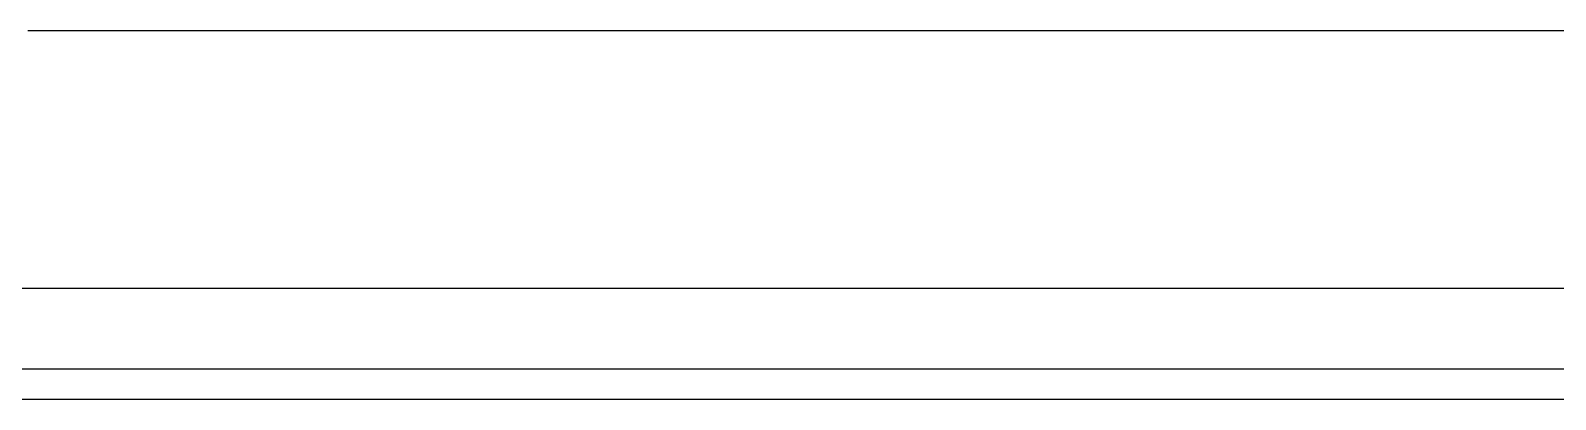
# Model space of a CAD drawing. Extents: x -4 to 218, y -16 to 16.
# Drawn here: x 114.03 to 120.97, y -15.92 to -14.24 of the extents above; entities that cross this region are included whole.
import ezdxf

# ---------------------------------------------------------------- set-up
doc = ezdxf.new("R2010")
doc.units = 0
doc.header["$MEASUREMENT"] = 0
doc.layers.add('Waterlines', color=7, linetype='Continuous')

msp = doc.modelspace()

# ---------------------------------------------------------------- linework, layer by layer
at = {"layer": 'Waterlines', "color": 135}
for points in [[(114.0174, -14.24241), (114.11903, -14.24241), (114.21521, -14.24241), (114.31735, -14.24241), (114.41859, -14.24241), (114.51517, -14.24241), (114.61697, -14.24241), (114.71788, -14.24241), (114.81458, -14.24241), (114.9171, -14.24241), (115.01624, -14.24241), (115.11826, -14.24241), (115.22302, -14.24241), (115.32035, -14.24241), (115.42429, -14.24241), (115.5268, -14.24241), (115.62428, -14.24241), (115.72761, -14.24241), (115.82801, -14.24241), (115.92648, -14.24241), (116.02871, -14.24241), (116.12672, -14.24241), (116.22758, -14.24241), (116.32984, -14.24241), (116.42597, -14.24241), (116.52734, -14.24241), (116.6295, -14.24241), (116.72621, -14.24241), (116.82833, -14.24241), (116.92876, -14.24241), (117.02633, -14.24241), (117.12778, -14.24241), (117.22702, -14.24241), (117.32658, -14.24241), (117.42879, -14.24241), (117.52405, -14.24241), (117.62659, -14.24241), (117.72801, -14.24241), (117.82472, -14.24241), (117.9267, -14.24241), (118.02769, -14.24241), (118.12383, -14.24241), (118.22637, -14.24241), (118.32655, -14.24241), (118.42381, -14.24241), (118.52579, -14.24241), (118.62329, -14.24241), (118.72385, -14.24241), (118.82547, -14.24241), (118.92167, -14.24241), (119.02425, -14.24241), (119.12543, -14.24241), (119.22158, -14.24241), (119.32426, -14.24241), (119.42427, -14.24241), (119.52136, -14.24241), (119.62394, -14.24241), (119.72284, -14.24241), (119.82154, -14.24241), (119.92316, -14.24241), (120.02047, -14.24241), (120.123, -14.24241), (120.22746, -14.24241), (120.3259, -14.24241), (120.42955, -14.24241), (120.53265, -14.24241), (120.62952, -14.24241), (120.73333, -14.24241), (120.8337, -14.24241), (120.93156, -14.24241), (121.03428, -14.24241)], [(121.03635, -15.41568), (120.93633, -15.41568), (120.83633, -15.41568), (120.7363, -15.41568), (120.63634, -15.41568), (120.53633, -15.41568), (120.43633, -15.41568), (120.33632, -15.41568), (120.23628, -15.41568), (120.13629, -15.41567), (120.03629, -15.41567), (119.93629, -15.41567), (119.83623, -15.41567), (119.73626, -15.41567), (119.63626, -15.41567), (119.53629, -15.41567), (119.43628, -15.41566), (119.3363, -15.41566), (119.23627, -15.41566), (119.13628, -15.41566), (119.03629, -15.41565), (118.93628, -15.41565), (118.83632, -15.41565), (118.73624, -15.41565), (118.63632, -15.41564), (118.53629, -15.41564), (118.43626, -15.41564), (118.33621, -15.41563), (118.23625, -15.41563), (118.13628, -15.41562), (118.03625, -15.41562), (117.93625, -15.41562), (117.83627, -15.41561), (117.73623, -15.41561), (117.63627, -15.4156), (117.53622, -15.4156), (117.43626, -15.41559), (117.33618, -15.41559), (117.23626, -15.41558), (117.13629, -15.41558), (117.03629, -15.41557), (116.93624, -15.41556), (116.83624, -15.41556), (116.7362, -15.41555), (116.63622, -15.41555), (116.53626, -15.41554), (116.43621, -15.41553), (116.33621, -15.41552), (116.23616, -15.41552), (116.13622, -15.41551), (116.03616, -15.4155), (115.93623, -15.4155), (115.83622, -15.41549), (115.73615, -15.41548), (115.63621, -15.41547), (115.53618, -15.41547), (115.43615, -15.41546), (115.33614, -15.41545), (115.23623, -15.41544), (115.13618, -15.41543), (115.03616, -15.41542), (114.93622, -15.41541), (114.83612, -15.41541), (114.73616, -15.4154), (114.63617, -15.41539), (114.53618, -15.41538), (114.43613, -15.41537), (114.33617, -15.41536), (114.23618, -15.41535), (114.13616, -15.41534), (114.03618, -15.41533), (113.93614, -15.41532)], [(121.03934, -15.78292), (120.93936, -15.78292), (120.83937, -15.78291), (120.73937, -15.78291), (120.63935, -15.7829), (120.53934, -15.7829), (120.43937, -15.78289), (120.33939, -15.78289), (120.23933, -15.78288), (120.13932, -15.78288), (120.03933, -15.78287), (119.93935, -15.78287), (119.83927, -15.78286), (119.73929, -15.78286), (119.63927, -15.78285), (119.5393, -15.78285), (119.43925, -15.78284), (119.33926, -15.78284), (119.23929, -15.78283), (119.13925, -15.78283), (119.03923, -15.78282), (118.93921, -15.78282), (118.83922, -15.78281), (118.73923, -15.78281), (118.63921, -15.78281), (118.53921, -15.7828), (118.43918, -15.7828), (118.33922, -15.78279), (118.23917, -15.78279), (118.13921, -15.78278), (118.0392, -15.78278), (117.9392, -15.78278), (117.83917, -15.78277), (117.73921, -15.78277), (117.63913, -15.78277), (117.53915, -15.78276), (117.43914, -15.78276), (117.33913, -15.78276), (117.2391, -15.78275), (117.13911, -15.78275), (117.03909, -15.78275), (116.93915, -15.78274), (116.83913, -15.78274), (116.73909, -15.78274), (116.63906, -15.78273), (116.53903, -15.78273), (116.43909, -15.78273), (116.3391, -15.78272), (116.23903, -15.78272), (116.13905, -15.78272), (116.03905, -15.78271), (115.93908, -15.78271), (115.83903, -15.78271), (115.73902, -15.78271), (115.63902, -15.7827), (115.53903, -15.7827), (115.43903, -15.7827), (115.33898, -15.78269), (115.23895, -15.78269), (115.13901, -15.78269), (115.03901, -15.78269), (114.93896, -15.78269), (114.83899, -15.78268), (114.73901, -15.78268), (114.63893, -15.78268), (114.53896, -15.78268), (114.43896, -15.78267), (114.33893, -15.78267), (114.23893, -15.78267), (114.13892, -15.78267), (114.03893, -15.78267), (113.93893, -15.78266)], [(121.03502, -15.92031), (120.93497, -15.92031), (120.83492, -15.92031), (120.73489, -15.92031), (120.63487, -15.92031), (120.53482, -15.92031), (120.43478, -15.92031), (120.33473, -15.92031), (120.2347, -15.92031), (120.13465, -15.92031), (120.03464, -15.92031), (119.93457, -15.92031), (119.83456, -15.92031), (119.73454, -15.92031), (119.63447, -15.92031), (119.53445, -15.92031), (119.43439, -15.92031), (119.33434, -15.92031), (119.23431, -15.92031), (119.13426, -15.92031), (119.03423, -15.92031), (118.93422, -15.92031), (118.83414, -15.92031), (118.73412, -15.92031), (118.63408, -15.92031), (118.53404, -15.92031), (118.434, -15.92031), (118.33397, -15.92031), (118.23391, -15.92031), (118.13389, -15.92031), (118.03388, -15.92031), (117.93378, -15.92031), (117.83373, -15.92031), (117.73373, -15.92031), (117.63368, -15.92031), (117.53365, -15.92031), (117.43362, -15.92031), (117.33357, -15.92031), (117.23355, -15.92031), (117.13351, -15.92031), (117.03345, -15.92031), (116.93343, -15.92031), (116.83337, -15.92031), (116.73332, -15.92031), (116.63331, -15.92031), (116.53326, -15.92031), (116.43322, -15.92031), (116.33321, -15.92031), (116.23315, -15.92031), (116.13312, -15.92031), (116.0331, -15.92031), (115.93302, -15.92031), (115.83301, -15.92031), (115.73296, -15.92031), (115.63292, -15.92031), (115.5329, -15.92031), (115.43282, -15.92031), (115.33279, -15.92031), (115.23276, -15.92031), (115.13274, -15.92031), (115.03268, -15.92031), (114.93266, -15.92031), (114.83262, -15.92031), (114.73256, -15.92031), (114.63251, -15.92031), (114.5325, -15.92031), (114.43243, -15.92031), (114.33242, -15.92031), (114.23235, -15.92031), (114.13232, -15.92031), (114.03231, -15.92031), (113.93225, -15.92031)], [(121.03921, -15.92031), (120.93917, -15.92031), (120.83918, -15.92031), (120.73914, -15.92031), (120.63911, -15.92031), (120.53908, -15.92031), (120.43908, -15.92031), (120.33903, -15.92031), (120.23903, -15.92031), (120.13902, -15.92031), (120.03901, -15.92031), (119.93896, -15.92031), (119.83896, -15.92031), (119.73891, -15.92031), (119.63892, -15.92031), (119.53889, -15.92031), (119.43884, -15.92031), (119.33881, -15.92031), (119.23882, -15.92031), (119.1388, -15.92031), (119.03879, -15.92031), (118.93877, -15.92031), (118.83873, -15.92031), (118.73871, -15.92031), (118.6387, -15.92031), (118.53868, -15.92031), (118.43864, -15.92031), (118.33866, -15.92031), (118.23858, -15.92031), (118.13859, -15.92031), (118.03859, -15.92031), (117.93855, -15.92031), (117.83851, -15.92031), (117.73852, -15.92031), (117.63847, -15.92031), (117.53846, -15.92031), (117.43844, -15.92031), (117.3384, -15.92031), (117.2384, -15.92031), (117.13837, -15.92031), (117.03835, -15.92031), (116.93835, -15.92031), (116.83829, -15.92031), (116.73829, -15.92031), (116.63824, -15.92031), (116.53825, -15.92031), (116.43824, -15.92031), (116.33817, -15.92031), (116.23817, -15.92031), (116.13818, -15.92031), (116.03812, -15.92031), (115.93812, -15.92031), (115.83808, -15.92031), (115.73808, -15.92031), (115.63805, -15.92031), (115.538, -15.92031), (115.43798, -15.92031), (115.33797, -15.92031), (115.23797, -15.92031), (115.13791, -15.92031), (115.03791, -15.92031), (114.93788, -15.92031), (114.83785, -15.92031), (114.73785, -15.92031), (114.63786, -15.92031), (114.53782, -15.92031), (114.43777, -15.92031), (114.33775, -15.92031), (114.23774, -15.92031), (114.13772, -15.92031), (114.03771, -15.92031), (113.93767, -15.92031)], [(121.04702, -15.92031), (120.94702, -15.92031), (120.847, -15.92031), (120.74698, -15.92031), (120.64703, -15.92031), (120.547, -15.92031), (120.44706, -15.92031), (120.34698, -15.92031), (120.24703, -15.92031), (120.14698, -15.92031), (120.04697, -15.92031), (119.94695, -15.92031), (119.84695, -15.92031), (119.74694, -15.92031), (119.64695, -15.92031), (119.54697, -15.92031), (119.44692, -15.92031), (119.34696, -15.92031), (119.24693, -15.92031), (119.14692, -15.92031), (119.04689, -15.92031), (118.94695, -15.92031), (118.84692, -15.92031), (118.74693, -15.92031), (118.64687, -15.92031), (118.54691, -15.92031), (118.44687, -15.92031), (118.3469, -15.92031), (118.2469, -15.92031), (118.14687, -15.92031), (118.04683, -15.92031), (117.94687, -15.92031), (117.84683, -15.92031), (117.74684, -15.92031), (117.64683, -15.92031), (117.54676, -15.92031), (117.44685, -15.92031), (117.34679, -15.92031), (117.2468, -15.92031), (117.14677, -15.92031), (117.04677, -15.92031), (116.94675, -15.92031), (116.84676, -15.92031), (116.74675, -15.92031), (116.64675, -15.92031), (116.54676, -15.92031), (116.44675, -15.92031), (116.34675, -15.92031), (116.24679, -15.92031), (116.14677, -15.92031), (116.04671, -15.92031), (115.9467, -15.92031), (115.84673, -15.92031), (115.74673, -15.92031), (115.64668, -15.92031), (115.54668, -15.92031), (115.44666, -15.92031), (115.34666, -15.92031), (115.24665, -15.92031), (115.14668, -15.92031), (115.04669, -15.92031), (114.94662, -15.92031), (114.84659, -15.92031), (114.74662, -15.92031), (114.64663, -15.92031), (114.5466, -15.92031), (114.44662, -15.92031), (114.34658, -15.92031), (114.24662, -15.92031), (114.14657, -15.92031), (114.04659, -15.92031), (113.94661, -15.92031)], [(121.05737, -15.92031), (120.95728, -15.92031), (120.85722, -15.92031), (120.75713, -15.92031), (120.65704, -15.92031), (120.55695, -15.92031), (120.45686, -15.92031), (120.35682, -15.92031), (120.25669, -15.92031), (120.1566, -15.92031), (120.05652, -15.92031), (119.9564, -15.92031), (119.85635, -15.92031), (119.75623, -15.92031), (119.65614, -15.92031), (119.55608, -15.92031), (119.45597, -15.92031), (119.35586, -15.92031), (119.25582, -15.92031), (119.15569, -15.92031), (119.05562, -15.92031), (118.95557, -15.92031), (118.85545, -15.92031), (118.75539, -15.92031), (118.6553, -15.92031), (118.5552, -15.92031), (118.45513, -15.92031), (118.35501, -15.92031), (118.25492, -15.92031), (118.15485, -15.92031), (118.05476, -15.92031), (117.95466, -15.92031), (117.85458, -15.92031), (117.75449, -15.92031), (117.65442, -15.92031), (117.55431, -15.92031), (117.45425, -15.92031), (117.35419, -15.92031), (117.25404, -15.92031), (117.15397, -15.92031), (117.0539, -15.92031), (116.9538, -15.92031), (116.85371, -15.92031), (116.75367, -15.92031), (116.65351, -15.92031), (116.55347, -15.92031), (116.45336, -15.92031), (116.35326, -15.92031), (116.25321, -15.92031), (116.15308, -15.92031), (116.05304, -15.92031), (115.95291, -15.92031), (115.85284, -15.92031), (115.75278, -15.92031), (115.65262, -15.92031), (115.55257, -15.92031), (115.45251, -15.92031), (115.35241, -15.92031), (115.25233, -15.92031), (115.15224, -15.92031), (115.05211, -15.92031), (114.95205, -15.92031), (114.85199, -15.92031), (114.75186, -15.92031), (114.65179, -15.92031), (114.55169, -15.92031), (114.45161, -15.92031), (114.35156, -15.92031), (114.25145, -15.92031), (114.15134, -15.92031), (114.05129, -15.92031), (113.95116, -15.92031)], [(121.05851, -15.92031), (120.95848, -15.92031), (120.85846, -15.92031), (120.75844, -15.92031), (120.65844, -15.92031), (120.55847, -15.92031), (120.45841, -15.92031), (120.35844, -15.92031), (120.25837, -15.92031), (120.15835, -15.92031), (120.05836, -15.92031), (119.95834, -15.92031), (119.85835, -15.92031), (119.75832, -15.92031), (119.65834, -15.92031), (119.55832, -15.92031), (119.45834, -15.92031), (119.35836, -15.92031), (119.25832, -15.92031), (119.15829, -15.92031), (119.05832, -15.92031), (118.95831, -15.92031), (118.85833, -15.92031), (118.75833, -15.92031), (118.65823, -15.92031), (118.55827, -15.92031), (118.45827, -15.92031), (118.35824, -15.92031), (118.2582, -15.92031), (118.15822, -15.92031), (118.05816, -15.92031), (117.95818, -15.92031), (117.85816, -15.92031), (117.75817, -15.92031), (117.65813, -15.92031), (117.55813, -15.92031), (117.45815, -15.92031), (117.35815, -15.92031), (117.25816, -15.92031), (117.15815, -15.92031), (117.05811, -15.92031), (116.95808, -15.92031), (116.85811, -15.92031), (116.75807, -15.92031), (116.65807, -15.92031), (116.55806, -15.92031), (116.45808, -15.92031), (116.35808, -15.92031), (116.25809, -15.92031), (116.15802, -15.92031), (116.05799, -15.92031), (115.95802, -15.92031), (115.85801, -15.92031), (115.75803, -15.92031), (115.65802, -15.92031), (115.55804, -15.92031), (115.45802, -15.92031), (115.35796, -15.92031), (115.25793, -15.92031), (115.15794, -15.92031), (115.05794, -15.92031), (114.95791, -15.92031), (114.8579, -15.92031), (114.75788, -15.92031), (114.65784, -15.92031), (114.5579, -15.92031), (114.45783, -15.92031), (114.35786, -15.92031), (114.25784, -15.92031), (114.15784, -15.92031), (114.05785, -15.92031), (113.95778, -15.92031)], [(121.06339, -15.92031), (120.96333, -15.92031), (120.86326, -15.92031), (120.76318, -15.92031), (120.66309, -15.92031), (120.56306, -15.92031), (120.463, -15.92031), (120.36292, -15.92031), (120.26284, -15.92031), (120.16274, -15.92031), (120.06271, -15.92031), (119.96259, -15.92031), (119.86257, -15.92031), (119.76245, -15.92031), (119.66238, -15.92031), (119.56233, -15.92031), (119.46224, -15.92031), (119.36218, -15.92031), (119.26212, -15.92031), (119.16204, -15.92031), (119.06196, -15.92031), (118.96191, -15.92031), (118.86186, -15.92031), (118.76175, -15.92031), (118.66171, -15.92031), (118.56165, -15.92031), (118.46156, -15.92031), (118.36147, -15.92031), (118.2614, -15.92031), (118.16133, -15.92031), (118.06126, -15.92031), (117.9612, -15.92031), (117.86114, -15.92031), (117.76107, -15.92031), (117.66102, -15.92031), (117.56093, -15.92031), (117.46082, -15.92031), (117.3608, -15.92031), (117.26072, -15.92031), (117.16061, -15.92031), (117.06057, -15.92031), (116.96049, -15.92031), (116.86039, -15.92031), (116.76033, -15.92031), (116.66024, -15.92031), (116.56017, -15.92031), (116.46008, -15.92031), (116.36005, -15.92031), (116.25999, -15.92031), (116.1599, -15.92031), (116.05981, -15.92031), (115.95975, -15.92031), (115.85966, -15.92031), (115.75962, -15.92031), (115.65955, -15.92031), (115.55947, -15.92031), (115.4594, -15.92031), (115.35934, -15.92031), (115.25926, -15.92031), (115.1592, -15.92031), (115.05914, -15.92031), (114.95906, -15.92031), (114.85899, -15.92031), (114.75889, -15.92031), (114.65887, -15.92031), (114.55878, -15.92031), (114.45869, -15.92031), (114.35863, -15.92031), (114.25855, -15.92031), (114.15852, -15.92031), (114.05843, -15.92031), (113.95835, -15.92031)], [(120.97272, -15.92031), (120.87141, -15.92031), (120.77262, -15.92031), (120.67122, -15.92031), (120.57184, -15.92031), (120.47184, -15.92031), (120.37067, -15.92031), (120.27193, -15.92031), (120.17054, -15.92031), (120.07131, -15.92031), (119.97085, -15.92031), (119.8702, -15.92031), (119.77104, -15.92031), (119.66988, -15.92031), (119.57068, -15.92031), (119.46972, -15.92031), (119.36983, -15.92031), (119.27015, -15.92031), (119.16914, -15.92031), (119.06998, -15.92031), (118.96891, -15.92031), (118.86935, -15.92031), (118.76908, -15.92031), (118.66832, -15.92031), (118.56916, -15.92031), (118.46828, -15.92031), (118.36884, -15.92031), (118.26795, -15.92031), (118.16796, -15.92031), (118.06823, -15.92031), (117.96741, -15.92031), (117.86814, -15.92031), (117.76733, -15.92031), (117.66763, -15.92031), (117.56707, -15.92031), (117.46669, -15.92031), (117.36728, -15.92031), (117.26669, -15.92031), (117.16703, -15.92031), (117.06635, -15.92031), (116.9664, -15.92031), (116.86611, -15.92031), (116.76569, -15.92031), (116.66616, -15.92031), (116.56579, -15.92031), (116.46587, -15.92031), (116.36536, -15.92031), (116.26523, -15.92031), (116.16506, -15.92031), (116.06477, -15.92031), (115.96516, -15.92031), (115.86481, -15.92031), (115.76484, -15.92031), (115.66445, -15.92031), (115.56419, -15.92031), (115.46391, -15.92031), (115.36373, -15.92031), (115.26398, -15.92031), (115.16385, -15.92031), (115.06376, -15.92031), (114.96351, -15.92031), (114.86308, -15.92031), (114.76278, -15.92031), (114.66273, -15.92031), (114.56282, -15.92031), (114.46285, -15.92031), (114.36259, -15.92031), (114.26258, -15.92031), (114.16205, -15.92031), (114.06195, -15.92031), (113.96158, -15.92031)], [(121.06244, -15.92031), (120.96243, -15.92031), (120.86242, -15.92031), (120.76242, -15.92031), (120.66237, -15.92031), (120.56243, -15.92031), (120.46238, -15.92031), (120.3624, -15.92031), (120.26241, -15.92031), (120.16237, -15.92031), (120.06241, -15.92031), (119.96239, -15.92031), (119.86235, -15.92031), (119.76239, -15.92031), (119.66238, -15.92031), (119.56235, -15.92031), (119.46236, -15.92031), (119.36236, -15.92031), (119.26233, -15.92031), (119.16236, -15.92031), (119.06238, -15.92031), (118.96236, -15.92031), (118.86233, -15.92031), (118.76234, -15.92031), (118.66234, -15.92031), (118.56231, -15.92031), (118.46231, -15.92031), (118.36233, -15.92031), (118.26229, -15.92031), (118.1623, -15.92031), (118.06229, -15.92031), (117.96229, -15.92031), (117.86232, -15.92031), (117.7623, -15.92031), (117.66229, -15.92031), (117.56229, -15.92031), (117.46227, -15.92031), (117.36228, -15.92031), (117.2623, -15.92031), (117.16232, -15.92031), (117.06229, -15.92031), (116.9623, -15.92031), (116.86224, -15.92031), (116.76223, -15.92031), (116.66228, -15.92031), (116.56225, -15.92031), (116.46221, -15.92031), (116.36224, -15.92031), (116.26222, -15.92031), (116.16225, -15.92031), (116.06223, -15.92031), (115.96221, -15.92031), (115.86225, -15.92031), (115.76221, -15.92031), (115.66222, -15.92031), (115.56216, -15.92031), (115.46222, -15.92031), (115.3622, -15.92031), (115.2622, -15.92031), (115.1622, -15.92031), (115.06223, -15.92031), (114.9622, -15.92031), (114.86221, -15.92031), (114.76217, -15.92031), (114.66218, -15.92031), (114.56223, -15.92031), (114.46218, -15.92031), (114.36218, -15.92031), (114.26217, -15.92031), (114.16215, -15.92031), (114.06214, -15.92031), (113.9622, -15.92031)], [(121.06236, -15.92031), (120.96233, -15.92031), (120.86232, -15.92031), (120.76236, -15.92031), (120.66235, -15.92031), (120.56232, -15.92031), (120.46236, -15.92031), (120.36235, -15.92031), (120.2624, -15.92031), (120.16235, -15.92031), (120.06235, -15.92031), (119.96234, -15.92031), (119.86237, -15.92031), (119.76237, -15.92031), (119.66233, -15.92031), (119.56229, -15.92031), (119.46233, -15.92031), (119.36231, -15.92031), (119.26232, -15.92031), (119.16232, -15.92031), (119.06236, -15.92031), (118.96235, -15.92031), (118.86243, -15.92031), (118.76241, -15.92031), (118.66242, -15.92031), (118.56243, -15.92031), (118.46246, -15.92031), (118.36246, -15.92031), (118.26237, -15.92031), (118.16243, -15.92031), (118.06239, -15.92031), (117.9624, -15.92031), (117.86241, -15.92031), (117.76239, -15.92031), (117.66244, -15.92031), (117.56239, -15.92031), (117.46241, -15.92031), (117.36243, -15.92031), (117.26241, -15.92031), (117.16246, -15.92031), (117.06241, -15.92031), (116.96241, -15.92031), (116.86245, -15.92031), (116.76242, -15.92031), (116.6624, -15.92031), (116.56238, -15.92031), (116.46238, -15.92031), (116.36239, -15.92031), (116.26233, -15.92031), (116.16237, -15.92031), (116.06232, -15.92031), (115.96246, -15.92031), (115.86241, -15.92031), (115.76235, -15.92031), (115.66238, -15.92031), (115.56229, -15.92031), (115.46238, -15.92031), (115.36231, -15.92031), (115.26225, -15.92031), (115.16234, -15.92031), (115.06227, -15.92031), (114.96231, -15.92031), (114.86227, -15.92031), (114.76228, -15.92031), (114.66228, -15.92031), (114.56216, -15.92031), (114.46229, -15.92031), (114.36224, -15.92031), (114.26219, -15.92031), (114.16226, -15.92031), (114.06218, -15.92031), (113.96226, -15.92031)], [(120.96973, -15.92031), (120.86972, -15.92031), (120.76972, -15.92031), (120.66973, -15.92031), (120.56969, -15.92031), (120.46971, -15.92031), (120.36968, -15.92031), (120.26965, -15.92031), (120.16966, -15.92031), (120.06959, -15.92031), (119.96964, -15.92031), (119.86959, -15.92031), (119.76958, -15.92031), (119.66956, -15.92031), (119.5695, -15.92031), (119.46952, -15.92031), (119.36954, -15.92031), (119.26948, -15.92031), (119.16951, -15.92031), (119.0695, -15.92031), (118.96948, -15.92031), (118.86945, -15.92031), (118.76941, -15.92031), (118.66943, -15.92031), (118.56943, -15.92031), (118.46939, -15.92031), (118.36931, -15.92031), (118.26933, -15.92031), (118.16934, -15.92031), (118.06933, -15.92031), (117.96926, -15.92031), (117.86929, -15.92031), (117.76926, -15.92031), (117.66926, -15.92031), (117.56923, -15.92031), (117.4692, -15.92031), (117.36924, -15.92031), (117.26912, -15.92031), (117.16918, -15.92031), (117.06912, -15.92031), (116.96914, -15.92031), (116.86909, -15.92031), (116.76907, -15.92031), (116.66912, -15.92031), (116.56904, -15.92031), (116.46909, -15.92031), (116.36903, -15.92031), (116.26905, -15.92031), (116.16901, -15.92031), (116.06902, -15.92031), (115.96899, -15.92031), (115.86896, -15.92031), (115.76897, -15.92031), (115.66898, -15.92031), (115.56891, -15.92031), (115.46893, -15.92031), (115.36892, -15.92031), (115.26884, -15.92031), (115.16885, -15.92031), (115.06889, -15.92031), (114.96886, -15.92031), (114.86882, -15.92031), (114.76882, -15.92031), (114.66877, -15.92031), (114.56879, -15.92031), (114.46877, -15.92031), (114.36873, -15.92031), (114.26871, -15.92031), (114.16871, -15.92031), (114.06873, -15.92031), (113.96867, -15.92031)], [(120.99289, -15.92031), (120.89276, -15.92031), (120.79279, -15.92031), (120.69276, -15.92031), (120.59273, -15.92031), (120.49271, -15.92031), (120.39268, -15.92031), (120.29266, -15.92031), (120.19262, -15.92031), (120.09261, -15.92031), (119.9926, -15.92031), (119.89257, -15.92031), (119.79251, -15.92031), (119.69249, -15.92031), (119.59249, -15.92031), (119.49246, -15.92031), (119.39246, -15.92031), (119.29237, -15.92031), (119.19239, -15.92031), (119.09239, -15.92031), (118.99235, -15.92031), (118.89234, -15.92031), (118.79231, -15.92031), (118.69231, -15.92031), (118.59231, -15.92031), (118.4923, -15.92031), (118.39221, -15.92031), (118.29224, -15.92031), (118.1922, -15.92031), (118.09216, -15.92031), (117.99215, -15.92031), (117.89211, -15.92031), (117.79213, -15.92031), (117.69212, -15.92031), (117.59206, -15.92031), (117.49207, -15.92031), (117.39203, -15.92031), (117.29199, -15.92031), (117.19198, -15.92031), (117.092, -15.92031), (116.9919, -15.92031), (116.89192, -15.92031), (116.79189, -15.92031), (116.69186, -15.92031), (116.59184, -15.92031), (116.49181, -15.92031), (116.39181, -15.92031), (116.2918, -15.92031), (116.19173, -15.92031), (116.09171, -15.92031), (115.99172, -15.92031), (115.89163, -15.92031), (115.79167, -15.92031), (115.6917, -15.92031), (115.59161, -15.92031), (115.49158, -15.92031), (115.39159, -15.92031), (115.29154, -15.92031), (115.19152, -15.92031), (115.09152, -15.92031), (114.99146, -15.92031), (114.89148, -15.92031), (114.79147, -15.92031), (114.69138, -15.92031), (114.59142, -15.92031), (114.4914, -15.92031), (114.39136, -15.92031), (114.29137, -15.92031), (114.19131, -15.92031), (114.09128, -15.92031), (113.99129, -15.92031)], [(121.00348, -15.92031), (120.90338, -15.92031), (120.80334, -15.92031), (120.70327, -15.92031), (120.60323, -15.92031), (120.50311, -15.92031), (120.4031, -15.92031), (120.30302, -15.92031), (120.20298, -15.92031), (120.10291, -15.92031), (120.00282, -15.92031), (119.90277, -15.92031), (119.8027, -15.92031), (119.70264, -15.92031), (119.60257, -15.92031), (119.50254, -15.92031), (119.40242, -15.92031), (119.30239, -15.92031), (119.20232, -15.92031), (119.10225, -15.92031), (119.00219, -15.92031), (118.90216, -15.92031), (118.80209, -15.92031), (118.702, -15.92031), (118.60194, -15.92031), (118.50185, -15.92031), (118.40181, -15.92031), (118.30177, -15.92031), (118.20166, -15.92031), (118.10163, -15.92031), (118.00156, -15.92031), (117.9015, -15.92031), (117.8014, -15.92031), (117.70136, -15.92031), (117.60129, -15.92031), (117.50122, -15.92031), (117.4012, -15.92031), (117.3011, -15.92031), (117.20104, -15.92031), (117.10098, -15.92031), (117.00092, -15.92031), (116.90088, -15.92031), (116.8008, -15.92031), (116.70071, -15.92031), (116.60067, -15.92031), (116.5006, -15.92031), (116.40052, -15.92031), (116.30046, -15.92031), (116.20041, -15.92031), (116.10035, -15.92031), (116.00027, -15.92031), (115.90018, -15.92031), (115.80016, -15.92031), (115.70009, -15.92031), (115.6, -15.92031), (115.49998, -15.92031), (115.39988, -15.92031), (115.29984, -15.92031), (115.19975, -15.92031), (115.09971, -15.92031), (114.99965, -15.92031), (114.89956, -15.92031), (114.79954, -15.92031), (114.69944, -15.92031), (114.59937, -15.92031), (114.49933, -15.92031), (114.39926, -15.92031), (114.29919, -15.92031), (114.19916, -15.92031), (114.09906, -15.92031), (113.99902, -15.92031)], [(121.00486, -15.92031), (120.90475, -15.92031), (120.80471, -15.92031), (120.70465, -15.92031), (120.60461, -15.92031), (120.5045, -15.92031), (120.40446, -15.92031), (120.30437, -15.92031), (120.20435, -15.92031), (120.10424, -15.92031), (120.00419, -15.92031), (119.90411, -15.92031), (119.80408, -15.92031), (119.70399, -15.92031), (119.60397, -15.92031), (119.50384, -15.92031), (119.40382, -15.92031), (119.30376, -15.92031), (119.2037, -15.92031), (119.10358, -15.92031), (119.00356, -15.92031), (118.90349, -15.92031), (118.80342, -15.92031), (118.70336, -15.92031), (118.60331, -15.92031), (118.50325, -15.92031), (118.40315, -15.92031), (118.3031, -15.92031), (118.20304, -15.92031), (118.10295, -15.92031), (118.0029, -15.92031), (117.90286, -15.92031), (117.80277, -15.92031), (117.70274, -15.92031), (117.60263, -15.92031), (117.50259, -15.92031), (117.40249, -15.92031), (117.30244, -15.92031), (117.20239, -15.92031), (117.10233, -15.92031), (117.00226, -15.92031), (116.9022, -15.92031), (116.8021, -15.92031), (116.70206, -15.92031), (116.60199, -15.92031), (116.50192, -15.92031), (116.40186, -15.92031), (116.3018, -15.92031), (116.20172, -15.92031), (116.10166, -15.92031), (116.0016, -15.92031), (115.90149, -15.92031), (115.80149, -15.92031), (115.70135, -15.92031), (115.60133, -15.92031), (115.50124, -15.92031), (115.4012, -15.92031), (115.30113, -15.92031), (115.20104, -15.92031), (115.10101, -15.92031), (115.00093, -15.92031), (114.90086, -15.92031), (114.80083, -15.92031), (114.70074, -15.92031), (114.60069, -15.92031), (114.50062, -15.92031), (114.40055, -15.92031), (114.30051, -15.92031), (114.20039, -15.92031), (114.10036, -15.92031), (114.00027, -15.92031)], [(121.00458, -15.92031), (120.90456, -15.92031), (120.80457, -15.92031), (120.70457, -15.92031), (120.60457, -15.92031), (120.50452, -15.92031), (120.40456, -15.92031), (120.30453, -15.92031), (120.20448, -15.92031), (120.10455, -15.92031), (120.00453, -15.92031), (119.90452, -15.92031), (119.80453, -15.92031), (119.7045, -15.92031), (119.60451, -15.92031), (119.5045, -15.92031), (119.40447, -15.92031), (119.30452, -15.92031), (119.20448, -15.92031), (119.1045, -15.92031), (119.00443, -15.92031), (118.90444, -15.92031), (118.80447, -15.92031), (118.70448, -15.92031), (118.60447, -15.92031), (118.50447, -15.92031), (118.40446, -15.92031), (118.30445, -15.92031), (118.20445, -15.92031), (118.1044, -15.92031), (118.00443, -15.92031), (117.90437, -15.92031), (117.80444, -15.92031), (117.7044, -15.92031), (117.60441, -15.92031), (117.5044, -15.92031), (117.4044, -15.92031), (117.30437, -15.92031), (117.20435, -15.92031), (117.10442, -15.92031), (117.00437, -15.92031), (116.90437, -15.92031), (116.80441, -15.92031), (116.70434, -15.92031), (116.60436, -15.92031), (116.50439, -15.92031), (116.40433, -15.92031), (116.30437, -15.92031), (116.20432, -15.92031), (116.10432, -15.92031), (116.00433, -15.92031), (115.9043, -15.92031), (115.80429, -15.92031), (115.70426, -15.92031), (115.6043, -15.92031), (115.50431, -15.92031), (115.4043, -15.92031), (115.30431, -15.92031), (115.2043, -15.92031), (115.10428, -15.92031), (115.0043, -15.92031), (114.90428, -15.92031), (114.80421, -15.92031), (114.70426, -15.92031), (114.60432, -15.92031), (114.50429, -15.92031), (114.40426, -15.92031), (114.30424, -15.92031), (114.20427, -15.92031), (114.10426, -15.92031), (114.00422, -15.92031)], [(121.00858, -15.92031), (120.9085, -15.92031), (120.80849, -15.92031), (120.7084, -15.92031), (120.60837, -15.92031), (120.50833, -15.92031), (120.40828, -15.92031), (120.30826, -15.92031), (120.20821, -15.92031), (120.10816, -15.92031), (120.00812, -15.92031), (119.90808, -15.92031), (119.80804, -15.92031), (119.70796, -15.92031), (119.60794, -15.92031), (119.50791, -15.92031), (119.40784, -15.92031), (119.30782, -15.92031), (119.20776, -15.92031), (119.10773, -15.92031), (119.00768, -15.92031), (118.90766, -15.92031), (118.80761, -15.92031), (118.70753, -15.92031), (118.60748, -15.92031), (118.50748, -15.92031), (118.40742, -15.92031), (118.30736, -15.92031), (118.20733, -15.92031), (118.10728, -15.92031), (118.00725, -15.92031), (117.90715, -15.92031), (117.80717, -15.92031), (117.70713, -15.92031), (117.60707, -15.92031), (117.50707, -15.92031), (117.40696, -15.92031), (117.30695, -15.92031), (117.20692, -15.92031), (117.10686, -15.92031), (117.0068, -15.92031), (116.90676, -15.92031), (116.80673, -15.92031), (116.7067, -15.92031), (116.60667, -15.92031), (116.50659, -15.92031), (116.40653, -15.92031), (116.30653, -15.92031), (116.20644, -15.92031), (116.10641, -15.92031), (116.00637, -15.92031), (115.9063, -15.92031), (115.80628, -15.92031), (115.70625, -15.92031), (115.60621, -15.92031), (115.50616, -15.92031), (115.40614, -15.92031), (115.30606, -15.92031), (115.20602, -15.92031), (115.10599, -15.92031), (115.00594, -15.92031), (114.90588, -15.92031), (114.80585, -15.92031), (114.70579, -15.92031), (114.60577, -15.92031), (114.50572, -15.92031), (114.40566, -15.92031), (114.30563, -15.92031), (114.20561, -15.92031), (114.10552, -15.92031), (114.00548, -15.92031)], [(121.01326, -15.92031), (120.91319, -15.92031), (120.81322, -15.92031), (120.71317, -15.92031), (120.61317, -15.92031), (120.51316, -15.92031), (120.41312, -15.92031), (120.31319, -15.92031), (120.21316, -15.92031), (120.11314, -15.92031), (120.01313, -15.92031), (119.91314, -15.92031), (119.81312, -15.92031), (119.7131, -15.92031), (119.61314, -15.92031), (119.51308, -15.92031), (119.41308, -15.92031), (119.3131, -15.92031), (119.21307, -15.92031), (119.11309, -15.92031), (119.01305, -15.92031), (118.91302, -15.92031), (118.81303, -15.92031), (118.713, -15.92031), (118.61301, -15.92031), (118.51299, -15.92031), (118.413, -15.92031), (118.31298, -15.92031), (118.21297, -15.92031), (118.11299, -15.92031), (118.01298, -15.92031), (117.91296, -15.92031), (117.81298, -15.92031), (117.71295, -15.92031), (117.61298, -15.92031), (117.51295, -15.92031), (117.41293, -15.92031), (117.31291, -15.92031), (117.21291, -15.92031), (117.11291, -15.92031), (117.01289, -15.92031), (116.9129, -15.92031), (116.81287, -15.92031), (116.71284, -15.92031), (116.61292, -15.92031), (116.51289, -15.92031), (116.41288, -15.92031), (116.31284, -15.92031), (116.21286, -15.92031), (116.11282, -15.92031), (116.01288, -15.92031), (115.91283, -15.92031), (115.81282, -15.92031), (115.71281, -15.92031), (115.61282, -15.92031), (115.51278, -15.92031), (115.41281, -15.92031), (115.31277, -15.92031), (115.21277, -15.92031), (115.1128, -15.92031), (115.01273, -15.92031), (114.91273, -15.92031), (114.81271, -15.92031), (114.71272, -15.92031), (114.61275, -15.92031), (114.51272, -15.92031), (114.41272, -15.92031), (114.3127, -15.92031), (114.21272, -15.92031), (114.11267, -15.92031), (114.01267, -15.92031)], [(121.01352, -15.92031), (120.91351, -15.92031), (120.81351, -15.92031), (120.71352, -15.92031), (120.61349, -15.92031), (120.51351, -15.92031), (120.41348, -15.92031), (120.31348, -15.92031), (120.21351, -15.92031), (120.11352, -15.92031), (120.01347, -15.92031), (119.91348, -15.92031), (119.81348, -15.92031), (119.71349, -15.92031), (119.61351, -15.92031), (119.51349, -15.92031), (119.41344, -15.92031), (119.31348, -15.92031), (119.21348, -15.92031), (119.11347, -15.92031), (119.01348, -15.92031), (118.91346, -15.92031), (118.81344, -15.92031), (118.71345, -15.92031), (118.61344, -15.92031), (118.51344, -15.92031), (118.41344, -15.92031), (118.31344, -15.92031), (118.21344, -15.92031), (118.11343, -15.92031), (118.01341, -15.92031), (117.91338, -15.92031), (117.81342, -15.92031), (117.71339, -15.92031), (117.61337, -15.92031), (117.51337, -15.92031), (117.41336, -15.92031), (117.31341, -15.92031), (117.21337, -15.92031), (117.1134, -15.92031), (117.01337, -15.92031), (116.91341, -15.92031), (116.8134, -15.92031), (116.71333, -15.92031), (116.61333, -15.92031), (116.51338, -15.92031), (116.41339, -15.92031), (116.31333, -15.92031), (116.21335, -15.92031), (116.11333, -15.92031), (116.01333, -15.92031), (115.91334, -15.92031), (115.81333, -15.92031), (115.71332, -15.92031), (115.61333, -15.92031), (115.5133, -15.92031), (115.41328, -15.92031), (115.31327, -15.92031), (115.21329, -15.92031), (115.11327, -15.92031), (115.01328, -15.92031), (114.91331, -15.92031), (114.81329, -15.92031), (114.71327, -15.92031), (114.61327, -15.92031), (114.51329, -15.92031), (114.41326, -15.92031), (114.31327, -15.92031), (114.21326, -15.92031), (114.11324, -15.92031), (114.01326, -15.92031)], [(121.02108, -15.92031), (120.92113, -15.92031), (120.82107, -15.92031), (120.72109, -15.92031), (120.62113, -15.92031), (120.52106, -15.92031), (120.42109, -15.92031), (120.32105, -15.92031), (120.22111, -15.92031), (120.12106, -15.92031), (120.02103, -15.92031), (119.9211, -15.92031), (119.82102, -15.92031), (119.72104, -15.92031), (119.62104, -15.92031), (119.52101, -15.92031), (119.42106, -15.92031), (119.32102, -15.92031), (119.22103, -15.92031), (119.12104, -15.92031), (119.02097, -15.92031), (118.92099, -15.92031), (118.82096, -15.92031), (118.72093, -15.92031), (118.62093, -15.92031), (118.52092, -15.92031), (118.42094, -15.92031), (118.32094, -15.92031), (118.2209, -15.92031), (118.12093, -15.92031), (118.02092, -15.92031), (117.92088, -15.92031), (117.8209, -15.92031), (117.72087, -15.92031), (117.62092, -15.92031), (117.52087, -15.92031), (117.42088, -15.92031), (117.32086, -15.92031), (117.22086, -15.92031), (117.12083, -15.92031), (117.02085, -15.92031), (116.92086, -15.92031), (116.8208, -15.92031), (116.72085, -15.92031), (116.62082, -15.92031), (116.5208, -15.92031), (116.42085, -15.92031), (116.32082, -15.92031), (116.22083, -15.92031), (116.1208, -15.92031), (116.02082, -15.92031), (115.9208, -15.92031), (115.82076, -15.92031), (115.72077, -15.92031), (115.62078, -15.92031), (115.52076, -15.92031), (115.42073, -15.92031), (115.32075, -15.92031), (115.22073, -15.92031), (115.12079, -15.92031), (115.02071, -15.92031), (114.92072, -15.92031), (114.82073, -15.92031), (114.72069, -15.92031), (114.62074, -15.92031), (114.52068, -15.92031), (114.42068, -15.92031), (114.3207, -15.92031), (114.22064, -15.92031), (114.12068, -15.92031), (114.02069, -15.92031)], [(121.0269, -15.92031), (120.92693, -15.92031), (120.8269, -15.92031), (120.72691, -15.92031), (120.62689, -15.92031), (120.52686, -15.92031), (120.4269, -15.92031), (120.32689, -15.92031), (120.22688, -15.92031), (120.12685, -15.92031), (120.02686, -15.92031), (119.92687, -15.92031), (119.82684, -15.92031), (119.72681, -15.92031), (119.62688, -15.92031), (119.52682, -15.92031), (119.42683, -15.92031), (119.32686, -15.92031), (119.22684, -15.92031), (119.12683, -15.92031), (119.02683, -15.92031), (118.92687, -15.92031), (118.82681, -15.92031), (118.72684, -15.92031), (118.62681, -15.92031), (118.52676, -15.92031), (118.4268, -15.92031), (118.32682, -15.92031), (118.22686, -15.92031), (118.12677, -15.92031), (118.02682, -15.92031), (117.92677, -15.92031), (117.82676, -15.92031), (117.72675, -15.92031), (117.62675, -15.92031), (117.52679, -15.92031), (117.42676, -15.92031), (117.32674, -15.92031), (117.22675, -15.92031), (117.12674, -15.92031), (117.02674, -15.92031), (116.92674, -15.92031), (116.82679, -15.92031), (116.72665, -15.92031), (116.6267, -15.92031), (116.5267, -15.92031), (116.42669, -15.92031), (116.32669, -15.92031), (116.22665, -15.92031), (116.12668, -15.92031), (116.02664, -15.92031), (115.92671, -15.92031), (115.82667, -15.92031), (115.72666, -15.92031), (115.62661, -15.92031), (115.52666, -15.92031), (115.42665, -15.92031), (115.32668, -15.92031), (115.22662, -15.92031), (115.12659, -15.92031), (115.0266, -15.92031), (114.92658, -15.92031), (114.82656, -15.92031), (114.72659, -15.92031), (114.62663, -15.92031), (114.52655, -15.92031), (114.42657, -15.92031), (114.32661, -15.92031), (114.22652, -15.92031), (114.12659, -15.92031), (114.02657, -15.92031)]]:
    msp.add_lwpolyline(points, dxfattribs=at)

doc.saveas('drawing.dxf')
